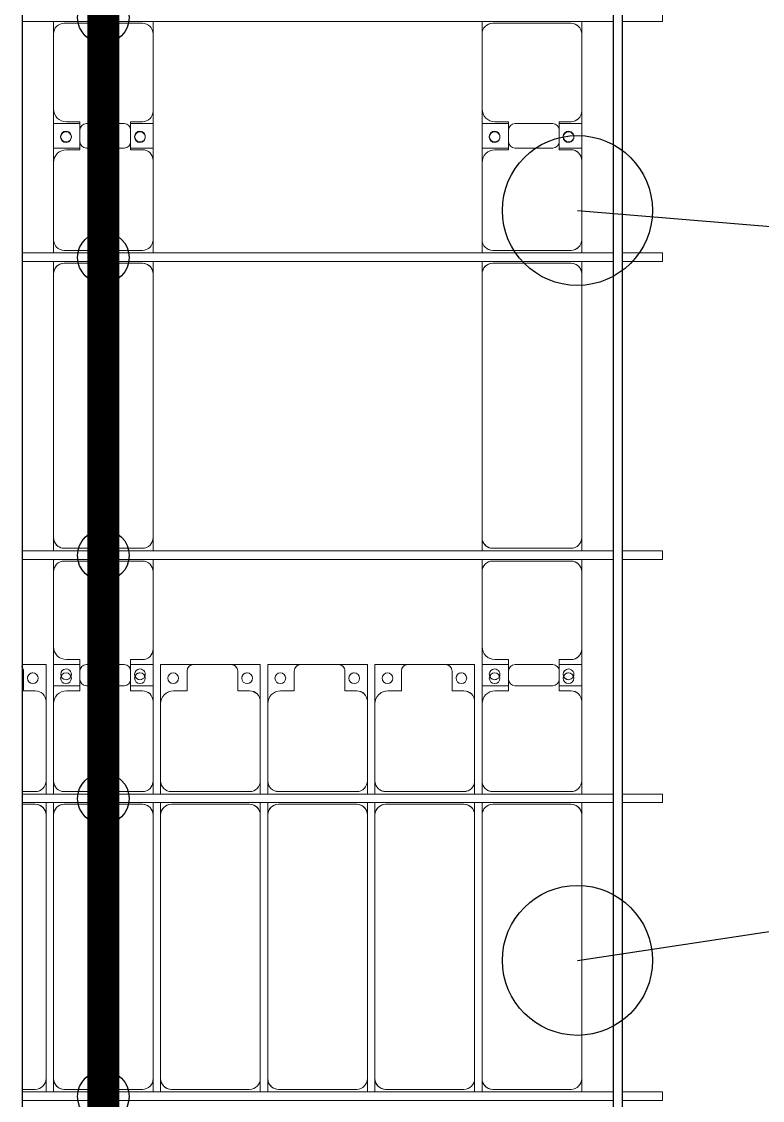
# Model space of a CAD drawing. Header units: millimetres. Extents: x -496478 to -186190, y -204059 to -87354.
# Drawn here: x -293122 to -289665, y -170127 to -165092 of the extents above; entities that cross this region are included whole.
import ezdxf

# ---------------------------------------------------------------- set-up
doc = ezdxf.new("R2010")
doc.units = ezdxf.units.MM
for name, color, linetype, lineweight in [('A-DETL-MBND', 5, 'Continuous', 9), ('A-GENM', 13, 'Continuous', 9), ('S-BEAM', 12, 'Continuous', 9)]:
    doc.layers.add(name, color=color, linetype=linetype, lineweight=lineweight)
for name, color, linetype in [('GC-BICH NEO', 6, 'Continuous'), ('GC-DAY NEO', 5, 'Continuous'), ('GC-HOP 40x60 GIA CUONG', 1, 'Continuous')]:
    doc.layers.add(name, color=color, linetype=linetype)

# ---------------------------------------------------------------- blocks, each defined once
blk = doc.blocks.new('Dải phao đi lại kèm đỡ invester - DẢI PHAO ĐI LẠI-18893-BỐ TRÍ KHUNG KẾT CẤU BÈ PIN 01')
at = {"layer": 'A-DETL-MBND', "color": 8}
for p, q in [((145611.5, 1312.2), (145723.4, 1312.2)), ((145723.4, 1312.2), (145611.5, 1312.2)), ((145723.4, 1312.2), (145723.4, 1139.7)), ((145758.4, 1312.2), (145881.8, 1312.2)), ((145758.4, 1129.7), (145758.4, 1312.2)), ((146088.2, 1312.2), (145911.8, 1312.2)), ((146118.2, 1312.2), (146223.4, 1312.2)), ((146223.4, 1312.2), (146223.4, 1139.7)), ((146258.4, 1312.2), (146411.8, 1312.2)), ((146258.4, 1129.7), (146258.4, 1312.2)), ((146411.8, 1312.2), (146258.4, 1312.2)), ((146588.2, 1312.2), (146411.8, 1312.2)), ((146588.2, 1312.2), (146723.4, 1312.2)), ((146723.4, 1312.2), (146588.2, 1312.2)), ((146723.4, 1312.2), (146723.4, 1139.7)), ((146758.4, 1312.2), (146911.8, 1312.2)), ((146758.4, 1129.7), (146758.4, 1312.2)), ((146911.8, 1312.2), (146758.4, 1312.2)), ((147088.2, 1312.2), (146911.8, 1312.2)), ((147088.2, 1312.2), (147223.4, 1312.2)), ((147223.4, 1312.2), (147088.2, 1312.2)), ((147223.4, 1312.2), (147223.4, 1139.7)), ((147258.4, 1312.2), (147411.8, 1312.2)), ((147258.4, 1129.7), (147258.4, 1312.2)), ((147411.8, 1312.2), (147258.4, 1312.2)), ((147588.2, 1312.2), (147411.8, 1312.2)), ((147588.2, 1312.2), (147723.4, 1312.2)), ((147723.4, 1312.2), (147588.2, 1312.2)), ((147723.4, 1312.2), (147723.4, 1139.7)), ((147758.4, 1312.2), (147881.8, 1312.2)), ((147758.4, 1129.7), (147758.4, 1312.2)), ((148088.2, 1312.2), (147911.8, 1312.2)), ((148118.2, 1312.2), (148223.4, 1312.2)), ((148223.4, 1312.2), (148223.4, 1139.7)), ((145618.2, 1189.7), (145618.2, 1282.2)), ((145881.8, 1282.2), (145881.8, 1189.7)), ((146118.2, 1189.7), (146118.2, 1282.2)), ((146381.8, 1282.2), (146381.8, 1189.7)), ((146618.2, 1189.7), (146618.2, 1282.2)), ((146881.8, 1282.2), (146881.8, 1189.7)), ((147118.2, 1189.7), (147118.2, 1282.2)), ((147381.8, 1282.2), (147381.8, 1189.7)), ((147618.2, 1189.7), (147618.2, 1282.2)), ((147881.8, 1282.2), (147881.8, 1189.7)), ((148118.2, 1189.7), (148118.2, 1282.2)), ((145673.4, 1189.7), (145618.2, 1189.7)), ((145881.8, 1189.7), (145818.4, 1189.7)), ((146173.4, 1189.7), (146118.2, 1189.7)), ((146381.8, 1189.7), (146318.4, 1189.7)), ((146673.4, 1189.7), (146618.2, 1189.7)), ((146881.8, 1189.7), (146818.4, 1189.7)), ((147173.4, 1189.7), (147118.2, 1189.7)), ((147381.8, 1189.7), (147318.4, 1189.7)), ((147673.4, 1189.7), (147618.2, 1189.7)), ((147881.8, 1189.7), (147818.4, 1189.7)), ((148173.4, 1189.7), (148118.2, 1189.7)), ((145723.4, 769.7), (145723.4, 1139.7)), ((145758.4, 1129.7), (145758.4, 769.7)), ((146223.4, 769.7), (146223.4, 1139.7)), ((146258.4, 1129.7), (146258.4, 769.7)), ((146723.4, 769.7), (146723.4, 1139.7)), ((146758.4, 1129.7), (146758.4, 769.7)), ((147223.4, 769.7), (147223.4, 1139.7)), ((147258.4, 1129.7), (147258.4, 769.7)), ((147723.4, 769.7), (147723.4, 1139.7)), ((147758.4, 1129.7), (147758.4, 769.7)), ((148223.4, 769.7), (148223.4, 1139.7)), ((145723.4, 769.7), (145723.4, 708)), ((145758.4, 708), (145758.4, 769.7)), ((146223.4, 769.7), (146223.4, 708)), ((146258.4, 708), (146258.4, 769.7)), ((146723.4, 769.7), (146723.4, 708)), ((146758.4, 708), (146758.4, 769.7)), ((147223.4, 769.7), (147223.4, 708)), ((147258.4, 708), (147258.4, 769.7)), ((147723.4, 769.7), (147723.4, 708)), ((147758.4, 708), (147758.4, 769.7)), ((148223.4, 769.7), (148223.4, 708)), ((145611.5, 719.7), (145673.4, 719.7)), ((145808.4, 719.7), (146173.4, 719.7)), ((146308.4, 719.7), (146673.4, 719.7)), ((146808.4, 719.7), (147173.4, 719.7)), ((147308.4, 719.7), (147673.4, 719.7)), ((147808.4, 719.7), (148173.4, 719.7)), ((145673.4, 660.3), (145611.5, 660.3)), ((145723.4, 668), (145723.4, 610.3)), ((145758.4, 610.3), (145758.4, 668)), ((146173.4, 660.3), (145808.4, 660.3)), ((146223.4, 668), (146223.4, 610.3)), ((146258.4, 610.3), (146258.4, 668)), ((146673.4, 660.3), (146308.4, 660.3)), ((146723.4, 668), (146723.4, 610.3)), ((146758.4, 610.3), (146758.4, 668)), ((147173.4, 660.3), (146808.4, 660.3)), ((147223.4, 668), (147223.4, 610.3)), ((147258.4, 610.3), (147258.4, 668)), ((147673.4, 660.3), (147308.4, 660.3)), ((147723.4, 668), (147723.4, 610.3)), ((147758.4, 610.3), (147758.4, 668)), ((148173.4, 660.3), (147808.4, 660.3)), ((148223.4, 668), (148223.4, 610.3)), ((145723.4, -620.3), (145723.4, 610.3)), ((145758.4, 610.3), (145758.4, -620.3)), ((146223.4, -620.3), (146223.4, 610.3)), ((146258.4, 610.3), (146258.4, -620.3)), ((146723.4, -620.3), (146723.4, 610.3)), ((146758.4, 610.3), (146758.4, -620.3)), ((147223.4, -620.3), (147223.4, 610.3)), ((147258.4, 610.3), (147258.4, -620.3)), ((147723.4, -620.3), (147723.4, 610.3)), ((147758.4, 610.3), (147758.4, -620.3)), ((148223.4, -620.3), (148223.4, 610.3)), ((145723.4, -620.3), (145723.4, -682)), ((145758.4, -682), (145758.4, -620.3)), ((146223.4, -620.3), (146223.4, -682)), ((146258.4, -682), (146258.4, -620.3)), ((146723.4, -620.3), (146723.4, -682)), ((146758.4, -682), (146758.4, -620.3)), ((147223.4, -620.3), (147223.4, -682)), ((147258.4, -682), (147258.4, -620.3)), ((147723.4, -620.3), (147723.4, -682)), ((147758.4, -682), (147758.4, -620.3)), ((148223.4, -620.3), (148223.4, -682)), ((145611.5, -670.3), (145673.4, -670.3)), ((145808.4, -670.3), (146173.4, -670.3)), ((146308.4, -670.3), (146673.4, -670.3)), ((146808.4, -670.3), (147173.4, -670.3)), ((147308.4, -670.3), (147673.4, -670.3)), ((147808.4, -670.3), (148173.4, -670.3))]:
    blk.add_line(p, q, dxfattribs=at)
for centre, radius, start, end in [((145911.8, 1282.2), 30, 90, 180), ((146088.2, 1282.2), 30, 0, 90), ((146411.8, 1282.2), 30, 90, 180), ((146411.8, 1282.2), 30, 90, 165), ((146411.8, 1282.2), 30, 90, 105), ((146411.8, 1282.2), 30, 90, 105), ((146588.2, 1282.2), 30, 0, 90), ((146588.2, 1282.2), 30, 75, 90), ((146588.2, 1282.2), 30, 15, 90), ((146588.2, 1282.2), 30, 75, 90), ((146911.8, 1282.2), 30, 90, 180), ((146911.8, 1282.2), 30, 90, 165), ((146911.8, 1282.2), 30, 90, 105), ((146911.8, 1282.2), 30, 90, 105), ((147088.2, 1282.2), 30, 360, 90), ((147088.2, 1282.2), 30, 75, 90), ((147088.2, 1282.2), 30, 15, 90), ((147088.2, 1282.2), 30, 75, 90), ((147411.8, 1282.2), 30, 90, 180), ((147411.8, 1282.2), 30, 90, 165), ((147411.8, 1282.2), 30, 90, 105), ((147411.8, 1282.2), 30, 90, 105), ((147588.2, 1282.2), 30, 360, 90), ((147588.2, 1282.2), 30, 75, 90), ((147588.2, 1282.2), 30, 15, 90), ((147588.2, 1282.2), 30, 75, 90), ((147911.8, 1282.2), 30, 90, 180), ((148088.2, 1282.2), 30, 360, 90), ((145588.2, 1282.2), 30, 0, 45), ((145588.2, 1282.2), 30, 15, 45), ((145661.8, 1248.6), 25, 90, 270), ((145661.8, 1248.6), 25, 150, 180), ((145661.8, 1248.6), 25, 120, 135), ((145661.8, 1248.6), 25, 90, 105), ((145661.8, 1248.6), 25, 270, 90), ((145816.8, 1248.6), 25, 90, 270), ((145816.8, 1248.6), 25, 270, 90), ((146161.8, 1248.6), 25, 90, 270), ((146161.8, 1248.6), 25, 150, 180), ((146161.8, 1248.6), 25, 120, 135), ((146161.8, 1248.6), 25, 90, 105), ((146161.8, 1248.6), 25, 270, 90), ((146316.8, 1248.6), 25, 90, 270), ((146316.8, 1248.6), 25, 270, 90), ((146661.8, 1248.6), 25, 90, 270), ((146661.8, 1248.6), 25, 150, 180), ((146661.8, 1248.6), 25, 120, 135), ((146661.8, 1248.6), 25, 90, 105), ((146661.8, 1248.6), 25, 270, 90), ((146816.8, 1248.6), 25, 90, 270), ((146816.8, 1248.6), 25, 270, 90), ((147161.8, 1248.6), 25, 90, 270), ((147161.8, 1248.6), 25, 150, 180), ((147161.8, 1248.6), 25, 120, 135), ((147161.8, 1248.6), 25, 90, 105), ((147161.8, 1248.6), 25, 270, 90), ((147316.8, 1248.6), 25, 90, 270), ((147316.8, 1248.6), 25, 270, 90), ((147661.8, 1248.6), 25, 90, 270), ((147661.8, 1248.6), 25, 150, 180), ((147661.8, 1248.6), 25, 120, 135), ((147661.8, 1248.6), 25, 90, 105), ((147661.8, 1248.6), 25, 270, 90), ((147816.8, 1248.6), 25, 90, 270), ((147816.8, 1248.6), 25, 270, 90), ((148161.8, 1248.6), 25, 90, 270), ((148161.8, 1248.6), 25, 150, 180), ((148161.8, 1248.6), 25, 120, 135), ((148161.8, 1248.6), 25, 90, 105), ((148161.8, 1248.6), 25, 270, 90), ((145673.4, 1139.7), 50, 360, 90), ((145673.4, 1139.7), 50, 45, 90), ((145818.4, 1129.7), 60, 90, 180), ((145818.4, 1129.7), 60, 90, 135), ((146173.4, 1139.7), 50, 0, 90), ((146173.4, 1139.7), 50, 45, 90), ((146318.4, 1129.7), 60, 90, 180), ((146318.4, 1129.7), 60, 90, 135), ((146673.4, 1139.7), 50, 0, 90), ((146673.4, 1139.7), 50, 45, 90), ((146818.4, 1129.7), 60, 90, 180), ((146818.4, 1129.7), 60, 90, 135), ((147173.4, 1139.7), 50, 0, 90), ((147173.4, 1139.7), 50, 45, 90), ((147318.4, 1129.7), 60, 90, 180), ((147318.4, 1129.7), 60, 90, 131.1039), ((147673.4, 1139.7), 50, 0, 90), ((147673.4, 1139.7), 50, 45, 90), ((147818.4, 1129.7), 60, 90, 180), ((147818.4, 1129.7), 60, 90, 135), ((148173.4, 1139.7), 50, 0, 90), ((148173.4, 1139.7), 50, 45, 90), ((145673.4, 769.7), 50, 270, 0), ((145808.4, 769.7), 50, 180, 270), ((146173.4, 769.7), 50, 270, 360), ((146308.4, 769.7), 50, 180, 270), ((146673.4, 769.7), 50, 270, 0), ((146808.4, 769.7), 50, 180, 270), ((147173.4, 769.7), 50, 270, 0), ((147308.4, 769.7), 50, 180, 270), ((147673.4, 769.7), 50, 270, 360), ((147808.4, 769.7), 50, 180, 270), ((148173.4, 769.7), 50, 270, 0), ((145673.4, 769.7), 50, 270, 315), ((145808.4, 769.7), 50, 225, 270), ((146173.4, 769.7), 50, 270, 315), ((146308.4, 769.7), 50, 225, 270), ((146673.4, 769.7), 50, 270, 315), ((146808.4, 769.7), 50, 225, 270), ((147173.4, 769.7), 50, 270, 315), ((147308.4, 769.7), 50, 233.9095, 270), ((147673.4, 769.7), 50, 270, 315), ((147808.4, 769.7), 50, 225, 270), ((148173.4, 769.7), 50, 270, 315), ((145673.4, 610.3), 50, 360, 90), ((145673.4, 610.3), 50, 15, 90), ((145808.4, 610.3), 50, 90, 180), ((145808.4, 610.3), 50, 105, 180), ((146173.4, 610.3), 50, 0, 90), ((146173.4, 610.3), 50, 15, 90), ((146308.4, 610.3), 50, 90, 180), ((146308.4, 610.3), 50, 105, 180), ((146673.4, 610.3), 50, 0, 90), ((146673.4, 610.3), 50, 15, 90), ((146808.4, 610.3), 50, 90, 180), ((146808.4, 610.3), 50, 105, 180), ((147173.4, 610.3), 50, 0, 90), ((147173.4, 610.3), 50, 15, 90), ((147308.4, 610.3), 50, 90, 180), ((147308.4, 610.3), 50, 105, 120), ((147673.4, 610.3), 50, 0, 90), ((147673.4, 610.3), 50, 15, 90), ((147808.4, 610.3), 50, 90, 180), ((147808.4, 610.3), 50, 105, 180), ((148173.4, 610.3), 50, 0, 90), ((148173.4, 610.3), 50, 15, 90), ((147308.4, 610.3), 50, 135, 180), ((145673.4, -620.3), 50, 270, 360), ((145673.4, -620.3), 50, 270, 360), ((145808.4, -620.3), 50, 180, 270), ((145808.4, -620.3), 50, 195, 270), ((146173.4, -620.3), 50, 270, 0), ((146173.4, -620.3), 50, 270, 0), ((146308.4, -620.3), 50, 180, 270), ((146308.4, -620.3), 50, 195, 270), ((146673.4, -620.3), 50, 270, 360), ((146673.4, -620.3), 50, 270, 360), ((146808.4, -620.3), 50, 180, 270), ((146808.4, -620.3), 50, 195, 270), ((147173.4, -620.3), 50, 270, 360), ((147173.4, -620.3), 50, 270, 360), ((147308.4, -620.3), 50, 180, 270), ((147308.4, -620.3), 50, 195, 233.8828), ((147673.4, -620.3), 50, 270, 360), ((147673.4, -620.3), 50, 270, 360), ((147808.4, -620.3), 50, 180, 270), ((147808.4, -620.3), 50, 195, 270), ((148173.4, -620.3), 50, 270, 360), ((148173.4, -620.3), 50, 270, 360), ((147308.4, -620.3), 50, 240, 270)]:
    blk.add_arc(centre, radius, start, end, dxfattribs=at)
blk = doc.blocks.new('Dai phao do pin - DẢI PHAO ĐỠ PIN-V74-BỐ TRÍ KHUNG KẾT CẤU BÈ PIN 01')
at = {"layer": 'A-DETL-MBND', "color": 8}
for p, q in [((-1312.2, 241.6), (-1129.7, 241.6)), ((-1312.2, 118.2), (-1312.2, 241.6)), ((-779.7, 241.6), (-1129.7, 241.6)), ((-779.7, 241.6), (-722, 241.6)), ((-682, 241.6), (-620.3, 241.6)), ((610.3, 241.6), (-620.3, 241.6)), ((610.3, 241.6), (668, 241.6)), ((708, 241.6), (769.7, 241.6)), ((1129.7, 241.6), (769.7, 241.6)), ((1129.7, 241.6), (1312.2, 241.6)), ((1197.8, 241.6), (1380.3, 241.6)), ((1197.8, 118.2), (1197.8, 241.6)), ((1312.2, 241.6), (1312.2, 118.2)), ((1730.3, 241.6), (1380.3, 241.6)), ((1730.3, 241.6), (1788, 241.6)), ((-1189.7, 181.6), (-1189.7, 118.2)), ((-729.7, -173.4), (-729.7, 191.6)), ((-670.3, 191.6), (-670.3, -173.4)), ((660.3, -173.4), (660.3, 191.6)), ((719.7, 191.6), (719.7, -173.4)), ((1189.7, 118.2), (1189.7, 181.6)), ((1320.3, 181.6), (1320.3, 118.2)), ((1780.3, -173.4), (1780.3, 191.6)), ((-1189.7, 118.2), (-1282.2, 118.2)), ((1282.2, 118.2), (1189.7, 118.2)), ((1320.3, 118.2), (1227.8, 118.2)), ((-1312.2, 88.2), (-1312.2, -88.2)), ((1197.8, 88.2), (1197.8, -88.2)), ((1312.2, -88.2), (1312.2, 88.2)), ((-1312.2, -223.4), (-1312.2, -118.2)), ((-1282.2, -118.2), (-1189.7, -118.2)), ((-1189.7, -118.2), (-1189.7, -173.4)), ((1189.7, -173.4), (1189.7, -118.2)), ((1189.7, -118.2), (1282.2, -118.2)), ((1197.8, -223.4), (1197.8, -118.2)), ((1227.8, -118.2), (1320.3, -118.2)), ((1312.2, -118.2), (1312.2, -223.4)), ((1320.3, -118.2), (1320.3, -173.4)), ((-1139.7, -223.4), (-1312.2, -223.4)), ((-1139.7, -223.4), (-779.7, -223.4)), ((-722, -223.4), (-779.7, -223.4)), ((-620.3, -223.4), (-682, -223.4)), ((-620.3, -223.4), (610.3, -223.4)), ((668, -223.4), (610.3, -223.4)), ((769.7, -223.4), (708, -223.4)), ((769.7, -223.4), (1139.7, -223.4)), ((1312.2, -223.4), (1139.7, -223.4)), ((1370.3, -223.4), (1197.8, -223.4)), ((1370.3, -223.4), (1730.3, -223.4)), ((1788, -223.4), (1730.3, -223.4))]:
    blk.add_line(p, q, dxfattribs=at)
for centre, radius, start, end in [((-1258.6, 183.2), 25, 0, 180), ((-1129.7, 181.6), 60, 90, 180), ((-1129.7, 181.6), 60, 135, 180), ((-779.7, 191.6), 50, 360, 90), ((-779.7, 191.6), 50, 360, 45), ((-620.3, 191.6), 50, 90, 180), ((-620.3, 191.6), 50, 105, 180), ((610.3, 191.6), 50, 360, 90), ((610.3, 191.6), 50, 15, 90), ((769.7, 191.6), 50, 90, 180), ((769.7, 191.6), 50, 135, 180), ((1129.7, 181.6), 60, 360, 90), ((1129.7, 181.6), 60, 360, 45), ((1248.6, 183.2), 25, 0, 180), ((1251.4, 183.2), 25, 0, 180), ((1380.3, 181.6), 60, 90, 180), ((1380.3, 181.6), 60, 135, 180), ((1730.3, 191.6), 50, 360, 90), ((1730.3, 191.6), 50, 360, 45), ((-1258.6, 183.2), 25, 180, 0), ((-1258.6, 183.2), 25, 180, 195), ((1248.6, 183.2), 25, 180, 0), ((1251.4, 183.2), 25, 180, 0), ((1251.4, 183.2), 25, 180, 195), ((-1282.2, 88.2), 30, 90, 180), ((1227.8, 88.2), 30, 90, 180), ((1282.2, 88.2), 30, 360, 90), ((-1282.2, -88.2), 30, 180, 270), ((1227.8, -88.2), 30, 180, 270), ((1282.2, -88.2), 30, 270, 360), ((-1258.6, -161.8), 25, 0, 180), ((-1258.6, -161.8), 25, 105, 180), ((1248.6, -161.8), 25, 0, 180), ((1251.4, -161.8), 25, 0, 180), ((1251.4, -161.8), 25, 120, 180), ((1251.4, -161.8), 25, 75, 105), ((1248.6, -161.8), 25, 75, 90), ((1248.6, -161.8), 25, 30, 45), ((-1258.6, -161.8), 25, 180, 0), ((-1139.7, -173.4), 50, 180, 270), ((-1139.7, -173.4), 50, 180, 225), ((-779.7, -173.4), 50, 270, 360), ((-779.7, -173.4), 50, 315, 360), ((-620.3, -173.4), 50, 180, 270), ((-620.3, -173.4), 50, 180, 270), ((610.3, -173.4), 50, 270, 360), ((610.3, -173.4), 50, 285, 360), ((769.7, -173.4), 50, 180, 270), ((769.7, -173.4), 50, 180, 225), ((1139.7, -173.4), 50, 270, 360), ((1139.7, -173.4), 50, 315, 360), ((1248.6, -161.8), 25, 180, 0), ((1251.4, -161.8), 25, 180, 0), ((1248.6, -161.8), 25, 360, 15), ((1370.3, -173.4), 50, 180, 270), ((1370.3, -173.4), 50, 180, 225), ((1730.3, -173.4), 50, 270, 360), ((1730.3, -173.4), 50, 315, 360)]:
    blk.add_arc(centre, radius, start, end, dxfattribs=at)
blk = doc.blocks.new('Dai phao do pin - DẢI PHAO ĐỠ PIN-V75-BỐ TRÍ KHUNG KẾT CẤU BÈ PIN 01')
at = {"layer": 'A-DETL-MBND', "color": 8}
for p, q in [((-1312.2, 241.6), (-1129.7, 241.6)), ((-1312.2, 118.2), (-1312.2, 241.6)), ((-779.7, 241.6), (-1129.7, 241.6)), ((-779.7, 241.6), (-722, 241.6)), ((-682, 241.6), (-620.3, 241.6)), ((610.3, 241.6), (-620.3, 241.6)), ((610.3, 241.6), (668, 241.6)), ((708, 241.6), (769.7, 241.6)), ((1129.7, 241.6), (769.7, 241.6)), ((1129.7, 241.6), (1312.2, 241.6)), ((1197.8, 241.6), (1380.3, 241.6)), ((1197.8, 118.2), (1197.8, 241.6)), ((1312.2, 241.6), (1312.2, 118.2)), ((1730.3, 241.6), (1380.3, 241.6)), ((1730.3, 241.6), (1788, 241.6)), ((-1189.7, 181.6), (-1189.7, 118.2)), ((-729.7, -173.4), (-729.7, 191.6)), ((-670.3, 191.6), (-670.3, -173.4)), ((660.3, -173.4), (660.3, 191.6)), ((719.7, 191.6), (719.7, -173.4)), ((1189.7, 118.2), (1189.7, 181.6)), ((1320.3, 181.6), (1320.3, 118.2)), ((1780.3, -173.4), (1780.3, 191.6)), ((-1189.7, 118.2), (-1282.2, 118.2)), ((1282.2, 118.2), (1189.7, 118.2)), ((1320.3, 118.2), (1227.8, 118.2)), ((-1312.2, 88.2), (-1312.2, -88.2)), ((1197.8, 88.2), (1197.8, -88.2)), ((1312.2, -88.2), (1312.2, 88.2)), ((-1312.2, -223.4), (-1312.2, -118.2)), ((-1282.2, -118.2), (-1189.7, -118.2)), ((-1189.7, -118.2), (-1189.7, -173.4)), ((1189.7, -173.4), (1189.7, -118.2)), ((1189.7, -118.2), (1282.2, -118.2)), ((1197.8, -223.4), (1197.8, -118.2)), ((1227.8, -118.2), (1320.3, -118.2)), ((1312.2, -118.2), (1312.2, -223.4)), ((1320.3, -118.2), (1320.3, -173.4)), ((-1139.7, -223.4), (-1312.2, -223.4)), ((-1139.7, -223.4), (-779.7, -223.4)), ((-722, -223.4), (-779.7, -223.4)), ((-620.3, -223.4), (-682, -223.4)), ((-620.3, -223.4), (610.3, -223.4)), ((668, -223.4), (610.3, -223.4)), ((769.7, -223.4), (708, -223.4)), ((769.7, -223.4), (1139.7, -223.4)), ((1312.2, -223.4), (1139.7, -223.4)), ((1370.3, -223.4), (1197.8, -223.4)), ((1370.3, -223.4), (1730.3, -223.4)), ((1788, -223.4), (1730.3, -223.4))]:
    blk.add_line(p, q, dxfattribs=at)
for centre, radius, start, end in [((-1258.6, 183.2), 25, 0, 180), ((-1129.7, 181.6), 60, 90, 180), ((-1129.7, 181.6), 60, 135, 180), ((-779.7, 191.6), 50, 360, 90), ((-779.7, 191.6), 50, 360, 45), ((-620.3, 191.6), 50, 90, 180), ((-620.3, 191.6), 50, 105, 180), ((610.3, 191.6), 50, 360, 90), ((610.3, 191.6), 50, 15, 90), ((769.7, 191.6), 50, 90, 180), ((769.7, 191.6), 50, 135, 180), ((1129.7, 181.6), 60, 360, 90), ((1129.7, 181.6), 60, 360, 45), ((1248.6, 183.2), 25, 0, 180), ((1251.4, 183.2), 25, 0, 180), ((1380.3, 181.6), 60, 90, 180), ((1380.3, 181.6), 60, 135, 180), ((1730.3, 191.6), 50, 360, 90), ((1730.3, 191.6), 50, 360, 45), ((-1258.6, 183.2), 25, 180, 0), ((-1258.6, 183.2), 25, 180, 195), ((1248.6, 183.2), 25, 180, 0), ((1251.4, 183.2), 25, 180, 0), ((1251.4, 183.2), 25, 180, 195), ((-1282.2, 88.2), 30, 90, 180), ((1227.8, 88.2), 30, 90, 180), ((1282.2, 88.2), 30, 360, 90), ((-1282.2, -88.2), 30, 180, 270), ((1227.8, -88.2), 30, 180, 270), ((1282.2, -88.2), 30, 270, 360), ((-1258.6, -161.8), 25, 0, 180), ((-1258.6, -161.8), 25, 105, 180), ((1248.6, -161.8), 25, 0, 180), ((1251.4, -161.8), 25, 0, 180), ((1251.4, -161.8), 25, 120, 180), ((1251.4, -161.8), 25, 75, 105), ((1248.6, -161.8), 25, 75, 90), ((1248.6, -161.8), 25, 30, 45), ((-1258.6, -161.8), 25, 180, 0), ((-1139.7, -173.4), 50, 180, 270), ((-1139.7, -173.4), 50, 180, 225), ((-779.7, -173.4), 50, 270, 360), ((-779.7, -173.4), 50, 315, 360), ((-620.3, -173.4), 50, 180, 270), ((-620.3, -173.4), 50, 180, 270), ((610.3, -173.4), 50, 270, 360), ((610.3, -173.4), 50, 285, 360), ((769.7, -173.4), 50, 180, 270), ((769.7, -173.4), 50, 180, 225), ((1139.7, -173.4), 50, 270, 360), ((1139.7, -173.4), 50, 315, 360), ((1248.6, -161.8), 25, 180, 0), ((1251.4, -161.8), 25, 180, 0), ((1248.6, -161.8), 25, 360, 15), ((1370.3, -173.4), 50, 180, 270), ((1370.3, -173.4), 50, 180, 225), ((1730.3, -173.4), 50, 270, 360), ((1730.3, -173.4), 50, 315, 360)]:
    blk.add_arc(centre, radius, start, end, dxfattribs=at)
blk = doc.blocks.new('Dầm C52 - Dầm C52-V86-BỐ TRÍ KHUNG KẾT CẤU BÈ PIN 01')
at = {"layer": 'S-BEAM', "color": 1}
for p, q in [((-99710.9, -20), (-99710.9, 20)), ((-99710.9, 20), (-99522.3, 20)), ((-99482.3, 20), (-96722.3, 20)), ((-99522.3, -20), (-99710.9, -20)), ((-96722.3, -20), (-99482.3, -20))]:
    blk.add_line(p, q, dxfattribs=at)
blk = doc.blocks.new('Dầm C52 - Hộp 40x60-24824-BỐ TRÍ KHUNG KẾT CẤU BÈ PIN 01')
at = {"layer": 'S-BEAM', "color": 3, "lineweight": 25}
for p, q in [((-47216, 20), (47216, 20)), ((47216, -20), (-47216, -20))]:
    blk.add_line(p, q, dxfattribs=at)
blk = doc.blocks.new('HOBANMONG_BEPIN 1_rvt-1-BỐ TRÍ KHUNG KẾT CẤU BÈ PIN 01')
at = {"layer": 'A-GENM', "lineweight": 9}
for name, p, rotation in [('Dai phao do pin - DẢI PHAO ĐỠ PIN-V74-BỐ TRÍ KHUNG KẾT CẤU BÈ PIN 01', (-292731.7, -166879.7), 90.00075860989342), ('Dai phao do pin - DẢI PHAO ĐỠ PIN-V75-BỐ TRÍ KHUNG KẾT CẤU BÈ PIN 01', (-290731.7, -166879.7), 90.00075860989342), ('Dải phao đi lại kèm đỡ invester - DẢI PHAO ĐI LẠI-18893-BỐ TRÍ KHUNG KẾT CẤU BÈ PIN 01', (-438731.7, -169407.1), 0.0007586099545854)]:
    blk.add_blockref(name, p, dxfattribs=dict(at, rotation=rotation))
at = {"layer": 'S-BEAM', "lineweight": 9}
for name, p, rotation in [('Dầm C52 - Hộp 40x60-24824-BỐ TRÍ KHUNG KẾT CẤU BÈ PIN 01', (-293140.6, -142497.9), 90.00075860989166), ('Dầm C52 - Hộp 40x60-24824-BỐ TRÍ KHUNG KẾT CẤU BÈ PIN 01', (-290340.6, -142497.9), 90.00075860989166), ('Dầm C52 - Dầm C52-V86-BỐ TRÍ KHUNG KẾT CẤU BÈ PIN 01', (-389842.6, -165073), 180.0007586094741), ('Dầm C52 - Dầm C52-V86-BỐ TRÍ KHUNG KẾT CẤU BÈ PIN 01', (-389842.6, -166193), 180.0007586094741), ('Dầm C52 - Dầm C52-V86-BỐ TRÍ KHUNG KẾT CẤU BÈ PIN 01', (-389842.6, -167583), 180.0007586094741), ('Dầm C52 - Dầm C52-V86-BỐ TRÍ KHUNG KẾT CẤU BÈ PIN 01', (-389842.6, -168718.4), 180.0007586094741), ('Dầm C52 - Dầm C52-V86-BỐ TRÍ KHUNG KẾT CẤU BÈ PIN 01', (-389842.5, -170108.4), 180.0007586094741)]:
    blk.add_blockref(name, p, dxfattribs=dict(at, rotation=rotation))

msp = doc.modelspace()

# ---------------------------------------------------------------- linework, layer by layer
at = {"layer": 'GC-BICH NEO'}
for centre in [(-290528.6, -165973.4), (-290528.6, -169473.4)]:
    msp.add_circle(centre, 350, dxfattribs=at)
at = {"layer": 'GC-DAY NEO'}
for p, q in [((-290528.6, -165973.4), (-282555.7, -166631.1)), ((-290528.6, -169473.4), (-282617.9, -168281.2))]:
    msp.add_line(p, q, dxfattribs=at)
at = {"layer": 'GC-HOP 40x60 GIA CUONG', "const_width": 150}
msp.add_lwpolyline([(-292740.7, -174197.2), (-292740.7, -160223.4)], dxfattribs=at)
at = {"layer": 'GC-HOP 40x60 GIA CUONG'}
for centre in [(-292740.7, -165073), (-292740.7, -166193), (-292740.7, -167583), (-292740.7, -168718.4), (-292740.7, -170108.4)]:
    msp.add_circle(centre, 120, dxfattribs=at)

# ---------------------------------------------------------------- block references
at = {"lineweight": 5}
msp.add_blockref('HOBANMONG_BEPIN 1_rvt-1-BỐ TRÍ KHUNG KẾT CẤU BÈ PIN 01', (0, 0), dxfattribs=at)

doc.saveas('drawing.dxf')
